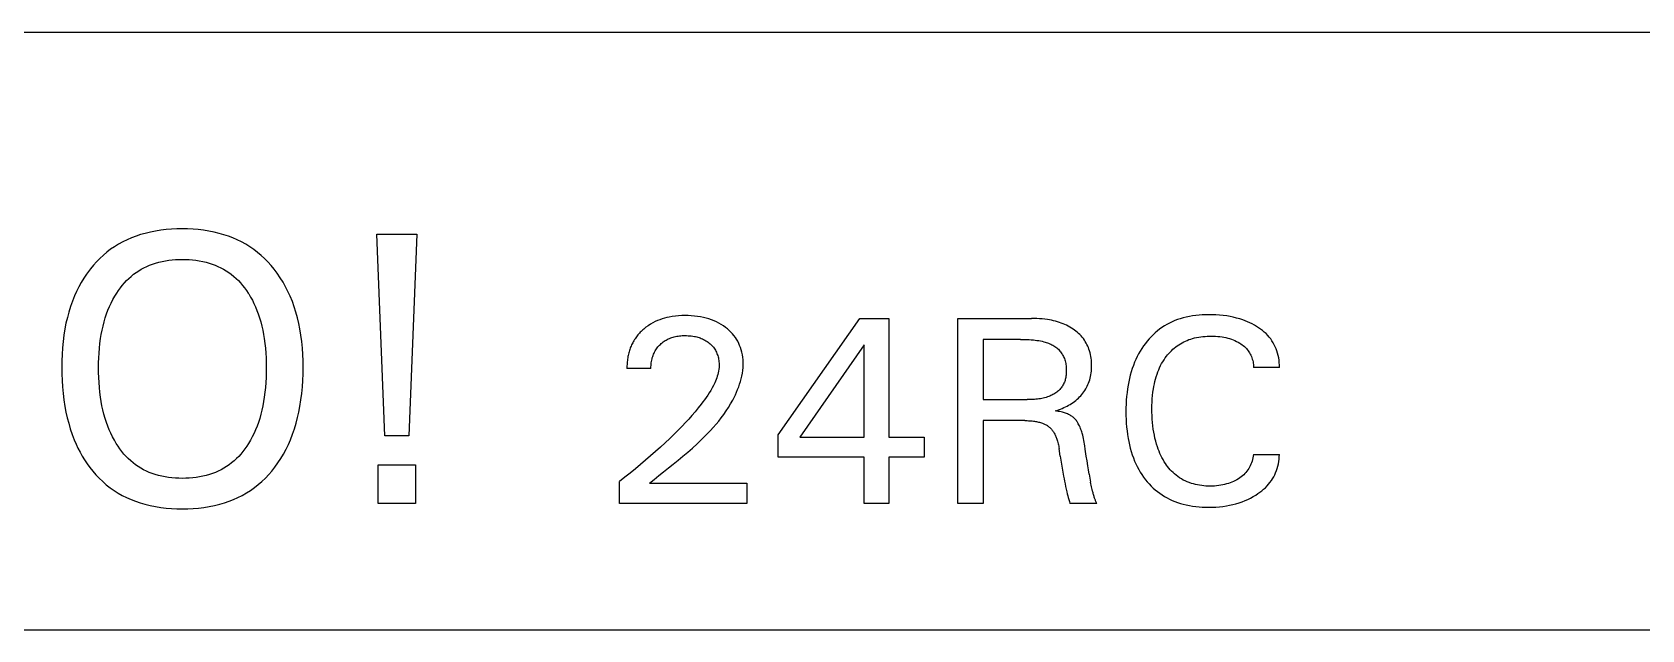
# Model space of a CAD drawing. Extents: x 0 to 420, y 0 to 297.
# Drawn here: x 152.82 to 171.95, y 186.17 to 193.27 of the extents above; entities that cross this region are included whole.
import ezdxf

# ---------------------------------------------------------------- set-up
doc = ezdxf.new("R2010")
doc.units = 0
doc.header["$LTSCALE"] = 23.1
doc.layers.add('10000_FRONT', color=7, linetype='CONTINUOUS')

msp = doc.modelspace()

# ---------------------------------------------------------------- linework, layer by layer
at = {"layer": '10000_FRONT', "color": 7, "linetype": 'CONTINUOUS'}
for p, q in [((143.848, 193.273), (176.848, 193.273)), ((153.946, 190.807), (153.895, 190.782)), ((153.999, 190.829), (153.946, 190.807)), ((154.052, 190.85), (153.999, 190.829)), ((154.106, 190.868), (154.052, 190.85)), ((154.161, 190.883), (154.106, 190.868)), ((154.223, 190.898), (154.161, 190.883)), ((154.285, 190.91), (154.223, 190.898)), ((154.348, 190.92), (154.285, 190.91)), ((154.411, 190.927), (154.348, 190.92)), ((154.475, 190.932), (154.411, 190.927)), ((154.538, 190.935), (154.475, 190.932)), ((154.602, 190.936), (154.538, 190.935)), ((154.665, 190.935), (154.602, 190.936)), ((154.729, 190.932), (154.665, 190.935)), ((154.792, 190.927), (154.729, 190.932)), ((154.855, 190.92), (154.792, 190.927)), ((154.917, 190.91), (154.855, 190.92)), ((154.979, 190.898), (154.917, 190.91)), ((155.041, 190.883), (154.979, 190.898)), ((155.095, 190.867), (155.041, 190.883)), ((155.149, 190.849), (155.095, 190.867)), ((155.203, 190.829), (155.149, 190.849)), ((155.255, 190.806), (155.203, 190.829)), ((155.306, 190.781), (155.255, 190.806)), ((157.01, 188.476), (156.915, 190.873)), ((156.915, 190.873), (157.391, 190.873)), ((157.391, 190.873), (157.296, 188.476)), ((153.663, 190.623), (153.622, 190.585)), ((153.706, 190.659), (153.663, 190.623)), ((153.75, 190.693), (153.706, 190.659)), ((153.797, 190.724), (153.75, 190.693)), ((153.845, 190.754), (153.797, 190.724)), ((153.895, 190.782), (153.845, 190.754)), ((155.356, 190.753), (155.306, 190.781)), ((155.404, 190.723), (155.356, 190.753)), ((155.451, 190.692), (155.404, 190.723)), ((155.495, 190.657), (155.451, 190.692)), ((155.538, 190.621), (155.495, 190.657)), ((155.58, 190.583), (155.538, 190.621)), ((153.498, 190.446), (153.463, 190.398)), ((153.509, 190.46), (153.498, 190.446)), ((153.545, 190.503), (153.509, 190.46)), ((153.582, 190.545), (153.545, 190.503)), ((153.622, 190.585), (153.582, 190.545)), ((154.022, 190.396), (154.052, 190.418)), ((154.052, 190.418), (154.083, 190.438)), ((154.083, 190.438), (154.114, 190.457)), ((154.114, 190.457), (154.146, 190.474)), ((154.146, 190.474), (154.18, 190.49)), ((154.18, 190.49), (154.213, 190.504)), ((154.213, 190.504), (154.248, 190.517)), ((154.248, 190.517), (154.282, 190.529)), ((154.282, 190.529), (154.321, 190.54)), ((154.321, 190.54), (154.361, 190.549)), ((154.361, 190.549), (154.4, 190.557)), ((154.4, 190.557), (154.44, 190.563)), ((154.44, 190.563), (154.481, 190.568)), ((154.481, 190.568), (154.521, 190.571)), ((154.521, 190.571), (154.561, 190.573)), ((154.561, 190.573), (154.602, 190.573)), ((154.602, 190.573), (154.643, 190.573)), ((154.643, 190.573), (154.683, 190.571)), ((154.683, 190.571), (154.724, 190.568)), ((154.724, 190.568), (154.764, 190.563)), ((154.764, 190.563), (154.804, 190.557)), ((154.804, 190.557), (154.844, 190.549)), ((154.844, 190.549), (154.884, 190.54)), ((154.884, 190.54), (154.923, 190.529)), ((154.923, 190.529), (154.958, 190.517)), ((154.958, 190.517), (154.992, 190.504)), ((154.992, 190.504), (155.026, 190.49)), ((155.026, 190.49), (155.059, 190.474)), ((155.059, 190.474), (155.092, 190.457)), ((155.092, 190.457), (155.123, 190.438)), ((155.123, 190.438), (155.154, 190.418)), ((155.154, 190.418), (155.184, 190.396)), ((155.619, 190.543), (155.58, 190.583)), ((155.657, 190.501), (155.619, 190.543)), ((155.693, 190.458), (155.657, 190.501)), ((155.731, 190.408), (155.693, 190.458)), ((155.766, 190.356), (155.731, 190.408)), ((153.371, 190.246), (153.344, 190.193)), ((153.399, 190.298), (153.371, 190.246)), ((153.43, 190.349), (153.399, 190.298)), ((153.463, 190.398), (153.43, 190.349)), ((153.843, 190.205), (153.865, 190.236)), ((153.865, 190.236), (153.888, 190.265)), ((153.888, 190.265), (153.913, 190.294)), ((153.913, 190.294), (153.938, 190.321)), ((153.938, 190.321), (153.965, 190.347)), ((153.965, 190.347), (153.993, 190.372)), ((153.993, 190.372), (154.022, 190.396)), ((155.184, 190.396), (155.213, 190.372)), ((155.213, 190.372), (155.241, 190.347)), ((155.241, 190.347), (155.268, 190.321)), ((155.268, 190.321), (155.293, 190.294)), ((155.293, 190.294), (155.318, 190.265)), ((155.318, 190.265), (155.341, 190.236)), ((155.341, 190.236), (155.363, 190.205)), ((155.799, 190.303), (155.766, 190.356)), ((155.83, 190.248), (155.799, 190.303)), ((155.858, 190.193), (155.83, 190.248)), ((153.295, 190.076), (153.272, 190.012)), ((153.32, 190.139), (153.295, 190.076)), ((153.344, 190.193), (153.32, 190.139)), ((153.736, 190.013), (153.755, 190.054)), ((153.755, 190.054), (153.775, 190.095)), ((153.775, 190.095), (153.798, 190.135)), ((153.798, 190.135), (153.822, 190.174)), ((153.822, 190.174), (153.843, 190.205)), ((155.363, 190.205), (155.384, 190.174)), ((155.384, 190.174), (155.391, 190.164)), ((155.391, 190.164), (155.414, 190.126)), ((155.414, 190.126), (155.435, 190.088)), ((155.435, 190.088), (155.454, 190.049)), ((155.454, 190.049), (155.472, 190.009)), ((155.884, 190.136), (155.858, 190.193)), ((155.91, 190.073), (155.884, 190.136)), ((155.933, 190.009), (155.91, 190.073)), ((153.235, 189.882), (153.219, 189.816)), ((153.252, 189.947), (153.235, 189.882)), ((153.272, 190.012), (153.252, 189.947)), ((153.672, 189.831), (153.686, 189.879)), ((153.686, 189.879), (153.702, 189.927)), ((153.702, 189.927), (153.718, 189.97)), ((153.718, 189.97), (153.736, 190.013)), ((155.472, 190.009), (155.489, 189.968)), ((155.489, 189.968), (155.504, 189.927)), ((155.504, 189.927), (155.52, 189.879)), ((155.52, 189.879), (155.534, 189.831)), ((155.953, 189.945), (155.933, 190.009)), ((155.971, 189.879), (155.953, 189.945)), ((155.986, 189.813), (155.971, 189.879)), ((160.225, 189.835), (160.196, 189.82)), ((160.252, 189.846), (160.225, 189.835)), ((160.278, 189.857), (160.252, 189.846)), ((160.306, 189.866), (160.278, 189.857)), ((160.333, 189.874), (160.306, 189.866)), ((160.361, 189.882), (160.333, 189.874)), ((160.389, 189.888), (160.361, 189.882)), ((160.427, 189.894), (160.389, 189.888)), ((160.464, 189.899), (160.427, 189.894)), ((160.502, 189.903), (160.464, 189.899)), ((160.541, 189.905), (160.502, 189.903)), ((160.579, 189.905), (160.541, 189.905)), ((160.616, 189.905), (160.579, 189.905)), ((160.653, 189.903), (160.616, 189.905)), ((160.69, 189.9), (160.653, 189.903)), ((160.727, 189.896), (160.69, 189.9)), ((160.764, 189.89), (160.727, 189.896)), ((160.797, 189.883), (160.764, 189.89)), ((160.829, 189.875), (160.797, 189.883)), ((160.862, 189.866), (160.829, 189.875)), ((160.893, 189.855), (160.862, 189.866)), ((160.925, 189.843), (160.893, 189.855)), ((160.953, 189.83), (160.925, 189.843)), ((161.686, 188.488), (162.656, 189.873)), ((162.656, 189.873), (163.003, 189.873)), ((163.003, 189.873), (163.003, 188.463)), ((163.822, 187.673), (163.822, 189.873)), ((163.822, 189.873), (164.698, 189.873)), ((164.73, 189.872), (164.698, 189.873)), ((164.762, 189.871), (164.73, 189.872)), ((164.793, 189.869), (164.762, 189.871)), ((164.825, 189.867), (164.793, 189.869)), ((164.857, 189.863), (164.825, 189.867)), ((164.888, 189.859), (164.857, 189.863)), ((164.912, 189.855), (164.888, 189.859)), ((164.936, 189.85), (164.912, 189.855)), ((164.959, 189.845), (164.936, 189.85)), ((164.983, 189.839), (164.959, 189.845)), ((165.006, 189.832), (164.983, 189.839)), ((166.37, 189.832), (166.339, 189.817)), ((166.402, 189.846), (166.37, 189.832)), ((166.435, 189.858), (166.402, 189.846)), ((166.467, 189.869), (166.435, 189.858)), ((166.501, 189.879), (166.467, 189.869)), ((166.538, 189.888), (166.501, 189.879)), ((166.575, 189.896), (166.538, 189.888)), ((166.613, 189.902), (166.575, 189.896)), ((166.651, 189.907), (166.613, 189.902)), ((166.689, 189.911), (166.651, 189.907)), ((166.728, 189.914), (166.689, 189.911)), ((166.766, 189.916), (166.728, 189.914)), ((166.805, 189.916), (166.766, 189.916)), ((166.848, 189.916), (166.805, 189.916)), ((166.891, 189.914), (166.848, 189.916)), ((166.934, 189.911), (166.891, 189.914)), ((166.977, 189.907), (166.934, 189.911)), ((167.02, 189.901), (166.977, 189.907)), ((167.059, 189.894), (167.02, 189.901)), ((167.097, 189.887), (167.059, 189.894)), ((167.135, 189.877), (167.097, 189.887)), ((167.173, 189.867), (167.135, 189.877)), ((167.21, 189.855), (167.173, 189.867)), ((167.238, 189.844), (167.21, 189.855)), ((167.266, 189.833), (167.238, 189.844)), ((167.294, 189.821), (167.266, 189.833)), ((153.194, 189.674), (153.185, 189.598)), ((153.206, 189.749), (153.194, 189.674)), ((153.219, 189.816), (153.206, 189.749)), ((153.63, 189.632), (153.638, 189.682)), ((153.638, 189.682), (153.648, 189.732)), ((153.648, 189.732), (153.659, 189.781)), ((153.659, 189.781), (153.672, 189.831)), ((155.534, 189.831), (155.547, 189.781)), ((155.547, 189.781), (155.558, 189.732)), ((155.558, 189.732), (155.568, 189.682)), ((155.568, 189.682), (155.576, 189.632)), ((155.999, 189.747), (155.986, 189.813)), ((156.012, 189.672), (155.999, 189.747)), ((156.021, 189.596), (156.012, 189.672)), ((159.992, 189.643), (159.984, 189.631)), ((160.001, 189.654), (159.992, 189.643)), ((160.009, 189.665), (160.001, 189.654)), ((160.018, 189.676), (160.009, 189.665)), ((160.027, 189.687), (160.018, 189.676)), ((160.037, 189.698), (160.027, 189.687)), ((160.046, 189.708), (160.037, 189.698)), ((160.056, 189.718), (160.046, 189.708)), ((160.067, 189.728), (160.056, 189.718)), ((160.077, 189.737), (160.067, 189.728)), ((160.088, 189.746), (160.077, 189.737)), ((160.096, 189.753), (160.088, 189.746)), ((160.105, 189.76), (160.096, 189.753)), ((160.113, 189.767), (160.105, 189.76)), ((160.14, 189.786), (160.113, 189.767)), ((160.168, 189.804), (160.14, 189.786)), ((160.196, 189.82), (160.168, 189.804)), ((160.408, 189.64), (160.422, 189.645)), ((160.422, 189.645), (160.436, 189.649)), ((160.436, 189.649), (160.451, 189.653)), ((160.451, 189.653), (160.465, 189.657)), ((160.465, 189.657), (160.481, 189.66)), ((160.481, 189.66), (160.497, 189.663)), ((160.497, 189.663), (160.513, 189.665)), ((160.513, 189.665), (160.53, 189.666)), ((160.53, 189.666), (160.546, 189.668)), ((160.546, 189.668), (160.562, 189.668)), ((160.562, 189.668), (160.579, 189.668)), ((160.579, 189.668), (160.597, 189.668)), ((160.597, 189.668), (160.616, 189.667)), ((160.616, 189.667), (160.634, 189.666)), ((160.634, 189.666), (160.653, 189.664)), ((160.653, 189.664), (160.671, 189.662)), ((160.671, 189.662), (160.69, 189.659)), ((160.69, 189.659), (160.704, 189.656)), ((160.704, 189.656), (160.718, 189.652)), ((160.718, 189.652), (160.731, 189.649)), ((160.731, 189.649), (160.745, 189.644)), ((160.745, 189.644), (160.759, 189.64)), ((160.981, 189.816), (160.953, 189.83)), ((161.008, 189.8), (160.981, 189.816)), ((161.035, 189.783), (161.008, 189.8)), ((161.061, 189.765), (161.035, 189.783)), ((161.082, 189.748), (161.061, 189.765)), ((161.103, 189.73), (161.082, 189.748)), ((161.123, 189.71), (161.103, 189.73)), ((161.142, 189.69), (161.123, 189.71)), ((161.16, 189.669), (161.142, 189.69)), ((161.177, 189.647), (161.16, 189.669)), ((161.192, 189.624), (161.177, 189.647)), ((165.029, 189.825), (165.006, 189.832)), ((165.052, 189.817), (165.029, 189.825)), ((165.073, 189.809), (165.052, 189.817)), ((165.093, 189.8), (165.073, 189.809)), ((165.114, 189.79), (165.093, 189.8)), ((165.133, 189.78), (165.114, 189.79)), ((165.153, 189.77), (165.133, 189.78)), ((165.172, 189.758), (165.153, 189.77)), ((165.191, 189.746), (165.172, 189.758)), ((165.208, 189.734), (165.191, 189.746)), ((165.225, 189.722), (165.208, 189.734)), ((165.241, 189.708), (165.225, 189.722)), ((165.257, 189.694), (165.241, 189.708)), ((165.272, 189.68), (165.257, 189.694)), ((165.287, 189.664), (165.272, 189.68)), ((165.301, 189.648), (165.287, 189.664)), ((165.314, 189.632), (165.301, 189.648)), ((166.119, 189.655), (166.095, 189.629)), ((166.143, 189.679), (166.119, 189.655)), ((166.168, 189.702), (166.143, 189.679)), ((166.194, 189.724), (166.168, 189.702)), ((166.221, 189.745), (166.194, 189.724)), ((166.249, 189.765), (166.221, 189.745)), ((166.279, 189.784), (166.249, 189.765)), ((166.308, 189.801), (166.279, 189.784)), ((166.339, 189.817), (166.308, 189.801)), ((166.637, 189.64), (166.661, 189.645)), ((166.661, 189.645), (166.686, 189.65)), ((166.686, 189.65), (166.711, 189.654)), ((166.711, 189.654), (166.736, 189.657)), ((166.736, 189.657), (166.761, 189.659)), ((166.761, 189.659), (166.786, 189.661)), ((166.786, 189.661), (166.811, 189.662)), ((166.811, 189.662), (166.836, 189.662)), ((166.836, 189.662), (166.861, 189.662)), ((166.861, 189.662), (166.887, 189.661)), ((166.887, 189.661), (166.912, 189.659)), ((166.912, 189.659), (166.937, 189.656)), ((166.937, 189.656), (166.963, 189.653)), ((166.963, 189.653), (166.985, 189.649)), ((166.985, 189.649), (167.008, 189.644)), ((167.008, 189.644), (167.031, 189.639)), ((167.321, 189.807), (167.294, 189.821)), ((167.348, 189.793), (167.321, 189.807)), ((167.374, 189.778), (167.348, 189.793)), ((167.398, 189.762), (167.374, 189.778)), ((167.421, 189.746), (167.398, 189.762)), ((167.443, 189.728), (167.421, 189.746)), ((167.465, 189.71), (167.443, 189.728)), ((167.486, 189.691), (167.465, 189.71)), ((167.506, 189.671), (167.486, 189.691)), ((167.524, 189.649), (167.506, 189.671)), ((167.541, 189.628), (167.524, 189.649)), ((153.178, 189.522), (153.173, 189.445)), ((153.185, 189.598), (153.178, 189.522)), ((153.609, 189.403), (153.612, 189.46)), ((153.612, 189.46), (153.617, 189.518)), ((153.617, 189.518), (153.623, 189.575)), ((153.623, 189.575), (153.63, 189.632)), ((155.576, 189.632), (155.584, 189.575)), ((155.584, 189.575), (155.59, 189.518)), ((155.59, 189.518), (155.594, 189.46)), ((155.594, 189.46), (155.597, 189.403)), ((156.029, 189.52), (156.021, 189.596)), ((156.034, 189.444), (156.029, 189.52)), ((159.91, 189.464), (159.906, 189.448)), ((159.914, 189.477), (159.91, 189.464)), ((159.918, 189.491), (159.914, 189.477)), ((159.922, 189.504), (159.918, 189.491)), ((159.927, 189.518), (159.922, 189.504)), ((159.932, 189.531), (159.927, 189.518)), ((159.938, 189.544), (159.932, 189.531)), ((159.943, 189.557), (159.938, 189.544)), ((159.949, 189.57), (159.943, 189.557)), ((159.956, 189.583), (159.949, 189.57)), ((159.962, 189.595), (159.956, 189.583)), ((159.969, 189.607), (159.962, 189.595)), ((159.977, 189.62), (159.969, 189.607)), ((159.984, 189.631), (159.977, 189.62)), ((160.204, 189.446), (160.21, 189.46)), ((160.21, 189.46), (160.216, 189.473)), ((160.216, 189.473), (160.223, 189.486)), ((160.223, 189.486), (160.23, 189.498)), ((160.23, 189.498), (160.238, 189.51)), ((160.238, 189.51), (160.247, 189.521)), ((160.247, 189.521), (160.255, 189.533)), ((160.255, 189.533), (160.265, 189.544)), ((160.265, 189.544), (160.275, 189.554)), ((160.275, 189.554), (160.285, 189.564)), ((160.285, 189.564), (160.296, 189.574)), ((160.296, 189.574), (160.307, 189.583)), ((160.307, 189.583), (160.318, 189.592)), ((160.318, 189.592), (160.33, 189.6)), ((160.33, 189.6), (160.342, 189.608)), ((160.342, 189.608), (160.354, 189.615)), ((160.354, 189.615), (160.367, 189.622)), ((160.367, 189.622), (160.38, 189.629)), ((160.38, 189.629), (160.394, 189.635)), ((160.394, 189.635), (160.408, 189.64)), ((160.759, 189.64), (160.772, 189.635)), ((160.772, 189.635), (160.785, 189.629)), ((160.785, 189.629), (160.799, 189.622)), ((160.799, 189.622), (160.813, 189.615)), ((160.813, 189.615), (160.827, 189.607)), ((160.827, 189.607), (160.84, 189.598)), ((160.84, 189.598), (160.853, 189.589)), ((160.853, 189.589), (160.866, 189.58)), ((160.866, 189.58), (160.876, 189.57)), ((160.876, 189.57), (160.887, 189.561)), ((160.887, 189.561), (160.897, 189.551)), ((160.897, 189.551), (160.906, 189.541)), ((160.906, 189.541), (160.915, 189.53)), ((160.915, 189.53), (160.924, 189.519)), ((160.924, 189.519), (160.931, 189.507)), ((160.931, 189.507), (160.939, 189.495)), ((160.939, 189.495), (160.946, 189.483)), ((160.946, 189.483), (160.952, 189.47)), ((160.952, 189.47), (160.957, 189.457)), ((160.957, 189.457), (160.962, 189.444)), ((161.205, 189.6), (161.192, 189.624)), ((161.217, 189.576), (161.205, 189.6)), ((161.228, 189.551), (161.217, 189.576)), ((161.238, 189.525), (161.228, 189.551)), ((161.246, 189.499), (161.238, 189.525)), ((161.254, 189.47), (161.246, 189.499)), ((161.26, 189.441), (161.254, 189.47)), ((162.709, 189.559), (161.943, 188.463)), ((162.709, 188.463), (162.709, 189.559)), ((164.123, 189.623), (164.123, 188.908)), ((164.567, 189.623), (164.123, 189.623)), ((164.567, 189.623), (164.593, 189.623)), ((164.593, 189.623), (164.618, 189.623)), ((164.618, 189.623), (164.644, 189.622)), ((164.644, 189.622), (164.669, 189.62)), ((164.669, 189.62), (164.695, 189.618)), ((164.695, 189.618), (164.72, 189.616)), ((164.72, 189.616), (164.741, 189.614)), ((164.741, 189.614), (164.762, 189.611)), ((164.762, 189.611), (164.783, 189.608)), ((164.783, 189.608), (164.804, 189.604)), ((164.804, 189.604), (164.824, 189.6)), ((164.824, 189.6), (164.845, 189.595)), ((164.845, 189.595), (164.859, 189.591)), ((164.859, 189.591), (164.873, 189.587)), ((164.873, 189.587), (164.887, 189.582)), ((164.887, 189.582), (164.901, 189.577)), ((164.901, 189.577), (164.915, 189.572)), ((164.915, 189.572), (164.928, 189.566)), ((164.928, 189.566), (164.941, 189.559)), ((164.941, 189.559), (164.953, 189.553)), ((164.953, 189.553), (164.965, 189.546)), ((164.965, 189.546), (164.976, 189.539)), ((164.976, 189.539), (164.987, 189.531)), ((164.987, 189.531), (164.997, 189.523)), ((164.997, 189.523), (165.008, 189.514)), ((165.008, 189.514), (165.017, 189.505)), ((165.017, 189.505), (165.027, 189.495)), ((165.027, 189.495), (165.036, 189.485)), ((165.036, 189.485), (165.044, 189.475)), ((165.044, 189.475), (165.052, 189.464)), ((165.052, 189.464), (165.059, 189.453)), ((165.059, 189.453), (165.066, 189.442)), ((165.326, 189.615), (165.314, 189.632)), ((165.337, 189.598), (165.326, 189.615)), ((165.347, 189.58), (165.337, 189.598)), ((165.357, 189.562), (165.347, 189.58)), ((165.366, 189.544), (165.357, 189.562)), ((165.374, 189.525), (165.366, 189.544)), ((165.381, 189.505), (165.374, 189.525)), ((165.388, 189.486), (165.381, 189.505)), ((165.394, 189.464), (165.388, 189.486)), ((165.399, 189.442), (165.394, 189.464)), ((165.971, 189.452), (165.954, 189.419)), ((165.989, 189.484), (165.971, 189.452)), ((166.009, 189.516), (165.989, 189.484)), ((166.03, 189.546), (166.009, 189.516)), ((166.051, 189.576), (166.03, 189.546)), ((166.073, 189.603), (166.051, 189.576)), ((166.095, 189.629), (166.073, 189.603)), ((166.316, 189.439), (166.33, 189.456)), ((166.33, 189.456), (166.346, 189.473)), ((166.346, 189.473), (166.361, 189.489)), ((166.361, 189.489), (166.378, 189.505)), ((166.378, 189.505), (166.395, 189.52)), ((166.395, 189.52), (166.412, 189.534)), ((166.412, 189.534), (166.43, 189.547)), ((166.43, 189.547), (166.449, 189.56)), ((166.449, 189.56), (166.468, 189.572)), ((166.468, 189.572), (166.488, 189.583)), ((166.488, 189.583), (166.508, 189.593)), ((166.508, 189.593), (166.528, 189.603)), ((166.528, 189.603), (166.549, 189.611)), ((166.549, 189.611), (166.57, 189.62)), ((166.57, 189.62), (166.591, 189.627)), ((166.591, 189.627), (166.613, 189.633)), ((166.613, 189.633), (166.637, 189.64)), ((167.031, 189.639), (167.053, 189.632)), ((167.053, 189.632), (167.075, 189.625)), ((167.075, 189.625), (167.095, 189.617)), ((167.095, 189.617), (167.115, 189.609)), ((167.115, 189.609), (167.135, 189.599)), ((167.135, 189.599), (167.154, 189.589)), ((167.154, 189.589), (167.173, 189.578)), ((167.173, 189.578), (167.187, 189.569)), ((167.187, 189.569), (167.201, 189.559)), ((167.201, 189.559), (167.215, 189.549)), ((167.215, 189.549), (167.228, 189.538)), ((167.228, 189.538), (167.24, 189.526)), ((167.24, 189.526), (167.252, 189.514)), ((167.252, 189.514), (167.263, 189.502)), ((167.263, 189.502), (167.273, 189.489)), ((167.273, 189.489), (167.282, 189.476)), ((167.282, 189.476), (167.291, 189.463)), ((167.291, 189.463), (167.299, 189.449)), ((167.556, 189.606), (167.541, 189.628)), ((167.57, 189.584), (167.556, 189.606)), ((167.583, 189.56), (167.57, 189.584)), ((167.595, 189.536), (167.583, 189.56)), ((167.605, 189.512), (167.595, 189.536)), ((167.615, 189.487), (167.605, 189.512)), ((167.623, 189.459), (167.615, 189.487)), ((167.631, 189.431), (167.623, 189.459)), ((153.17, 189.369), (153.169, 189.292)), ((153.169, 189.292), (153.169, 189.214)), ((153.173, 189.445), (153.17, 189.369)), ((153.606, 189.287), (153.607, 189.345)), ((153.607, 189.229), (153.606, 189.287)), ((153.607, 189.345), (153.609, 189.403)), ((155.597, 189.403), (155.599, 189.345)), ((155.599, 189.345), (155.6, 189.287)), ((155.6, 189.287), (155.599, 189.229)), ((156.037, 189.368), (156.034, 189.444)), ((156.038, 189.292), (156.037, 189.368)), ((156.037, 189.214), (156.038, 189.292)), ((159.889, 189.325), (159.888, 189.309)), ((159.888, 189.309), (159.888, 189.294)), ((159.888, 189.294), (159.888, 189.279)), ((160.173, 189.279), (159.888, 189.279)), ((159.89, 189.341), (159.889, 189.325)), ((159.891, 189.356), (159.89, 189.341)), ((159.893, 189.372), (159.891, 189.356)), ((159.895, 189.387), (159.893, 189.372)), ((159.897, 189.402), (159.895, 189.387)), ((159.9, 189.418), (159.897, 189.402)), ((159.903, 189.433), (159.9, 189.418)), ((159.906, 189.448), (159.903, 189.433)), ((160.173, 189.295), (160.174, 189.311)), ((160.173, 189.279), (160.173, 189.295)), ((160.174, 189.311), (160.175, 189.327)), ((160.175, 189.327), (160.177, 189.343)), ((160.177, 189.343), (160.179, 189.359)), ((160.179, 189.359), (160.182, 189.375)), ((160.182, 189.375), (160.186, 189.391)), ((160.186, 189.391), (160.189, 189.405)), ((160.189, 189.405), (160.194, 189.419)), ((160.194, 189.419), (160.198, 189.433)), ((160.198, 189.433), (160.204, 189.446)), ((160.962, 189.444), (160.967, 189.431)), ((160.967, 189.431), (160.971, 189.417)), ((160.971, 189.417), (160.975, 189.402)), ((160.975, 189.402), (160.978, 189.387)), ((160.981, 189.268), (160.977, 189.247)), ((160.978, 189.387), (160.98, 189.372)), ((160.98, 189.372), (160.982, 189.356)), ((160.983, 189.289), (160.981, 189.268)), ((160.982, 189.356), (160.984, 189.341)), ((160.984, 189.31), (160.983, 189.289)), ((160.984, 189.341), (160.984, 189.325)), ((160.984, 189.325), (160.984, 189.31)), ((161.264, 189.411), (161.26, 189.441)), ((161.268, 189.382), (161.264, 189.411)), ((161.265, 189.255), (161.268, 189.289)), ((161.269, 189.352), (161.268, 189.382)), ((161.268, 189.289), (161.269, 189.322)), ((161.269, 189.322), (161.269, 189.352)), ((165.066, 189.442), (165.072, 189.43)), ((165.072, 189.43), (165.078, 189.418)), ((165.078, 189.418), (165.083, 189.406)), ((165.083, 189.406), (165.088, 189.394)), ((165.088, 189.394), (165.092, 189.381)), ((165.092, 189.381), (165.097, 189.367)), ((165.097, 189.367), (165.101, 189.352)), ((165.101, 189.352), (165.104, 189.338)), ((165.104, 189.338), (165.106, 189.323)), ((165.106, 189.323), (165.108, 189.308)), ((165.108, 189.308), (165.11, 189.293)), ((165.11, 189.293), (165.111, 189.278)), ((165.111, 189.278), (165.111, 189.263)), ((165.111, 189.263), (165.111, 189.247)), ((165.403, 189.42), (165.399, 189.442)), ((165.407, 189.398), (165.403, 189.42)), ((165.409, 189.376), (165.407, 189.398)), ((165.411, 189.353), (165.409, 189.376)), ((165.409, 189.245), (165.411, 189.266)), ((165.412, 189.331), (165.411, 189.353)), ((165.411, 189.266), (165.412, 189.287)), ((165.412, 189.308), (165.412, 189.331)), ((165.412, 189.287), (165.412, 189.308)), ((165.895, 189.276), (165.883, 189.237)), ((165.909, 189.314), (165.895, 189.276)), ((165.923, 189.352), (165.909, 189.314)), ((165.938, 189.386), (165.923, 189.352)), ((165.954, 189.419), (165.938, 189.386)), ((166.2, 189.236), (166.21, 189.261)), ((166.21, 189.261), (166.221, 189.286)), ((166.221, 189.286), (166.233, 189.311)), ((166.233, 189.311), (166.245, 189.335)), ((166.245, 189.335), (166.259, 189.358)), ((166.259, 189.358), (166.273, 189.381)), ((166.273, 189.381), (166.288, 189.403)), ((166.288, 189.403), (166.302, 189.422)), ((166.302, 189.422), (166.316, 189.439)), ((167.299, 189.449), (167.306, 189.435)), ((167.306, 189.435), (167.312, 189.42)), ((167.312, 189.42), (167.318, 189.405)), ((167.318, 189.405), (167.323, 189.389)), ((167.323, 189.389), (167.328, 189.373)), ((167.328, 189.373), (167.331, 189.357)), ((167.331, 189.357), (167.334, 189.34)), ((167.334, 189.34), (167.336, 189.323)), ((167.336, 189.323), (167.336, 189.306)), ((167.336, 189.306), (167.336, 189.29)), ((167.645, 189.29), (167.336, 189.29)), ((167.637, 189.403), (167.631, 189.431)), ((167.641, 189.375), (167.637, 189.403)), ((167.644, 189.347), (167.641, 189.375)), ((167.645, 189.318), (167.644, 189.347)), ((167.645, 189.29), (167.645, 189.318)), ((153.169, 189.214), (153.172, 189.136)), ((153.172, 189.136), (153.177, 189.059)), ((153.609, 189.17), (153.607, 189.229)), ((153.612, 189.112), (153.609, 189.17)), ((153.616, 189.053), (153.612, 189.112)), ((155.594, 189.111), (155.59, 189.053)), ((155.598, 189.17), (155.594, 189.111)), ((155.599, 189.229), (155.598, 189.17)), ((156.029, 189.059), (156.034, 189.136)), ((156.034, 189.136), (156.037, 189.214)), ((160.916, 189.076), (160.901, 189.046)), ((160.931, 189.106), (160.916, 189.076)), ((160.939, 189.125), (160.931, 189.106)), ((160.947, 189.145), (160.939, 189.125)), ((160.955, 189.165), (160.947, 189.145)), ((160.962, 189.185), (160.955, 189.165)), ((160.968, 189.206), (160.962, 189.185)), ((160.973, 189.226), (160.968, 189.206)), ((160.977, 189.247), (160.973, 189.226)), ((161.217, 189.058), (161.228, 189.09)), ((161.228, 189.09), (161.238, 189.123)), ((161.238, 189.123), (161.247, 189.155)), ((161.247, 189.155), (161.254, 189.188)), ((161.254, 189.188), (161.26, 189.222)), ((161.26, 189.222), (161.265, 189.255)), ((165.066, 189.069), (165.06, 189.059)), ((165.072, 189.079), (165.066, 189.069)), ((165.078, 189.09), (165.072, 189.079)), ((165.083, 189.101), (165.078, 189.09)), ((165.088, 189.113), (165.083, 189.101)), ((165.092, 189.124), (165.088, 189.113)), ((165.096, 189.136), (165.092, 189.124)), ((165.099, 189.148), (165.096, 189.136)), ((165.102, 189.16), (165.099, 189.148)), ((165.104, 189.172), (165.102, 189.16)), ((165.106, 189.185), (165.104, 189.172)), ((165.108, 189.197), (165.106, 189.185)), ((165.109, 189.21), (165.108, 189.197)), ((165.11, 189.222), (165.109, 189.21)), ((165.111, 189.235), (165.11, 189.222)), ((165.111, 189.247), (165.111, 189.235)), ((165.352, 189.051), (165.361, 189.068)), ((165.361, 189.068), (165.369, 189.086)), ((165.369, 189.086), (165.377, 189.104)), ((165.377, 189.104), (165.384, 189.123)), ((165.384, 189.123), (165.39, 189.141)), ((165.39, 189.141), (165.395, 189.162)), ((165.395, 189.162), (165.4, 189.182)), ((165.4, 189.182), (165.404, 189.203)), ((165.404, 189.203), (165.407, 189.224)), ((165.407, 189.224), (165.409, 189.245)), ((165.846, 189.08), (165.839, 189.035)), ((165.854, 189.12), (165.846, 189.08)), ((165.862, 189.159), (165.854, 189.12)), ((165.872, 189.199), (165.862, 189.159)), ((165.883, 189.237), (165.872, 189.199)), ((166.152, 189.064), (166.158, 189.093)), ((166.158, 189.093), (166.165, 189.122)), ((166.165, 189.122), (166.172, 189.151)), ((166.172, 189.151), (166.181, 189.18)), ((166.181, 189.18), (166.19, 189.208)), ((166.19, 189.208), (166.2, 189.236)), ((153.177, 189.059), (153.184, 188.981)), ((153.184, 188.981), (153.194, 188.904)), ((153.194, 188.904), (153.206, 188.827)), ((153.622, 188.995), (153.616, 189.053)), ((153.63, 188.937), (153.622, 188.995)), ((153.638, 188.886), (153.63, 188.937)), ((153.647, 188.835), (153.638, 188.886)), ((155.568, 188.885), (155.559, 188.834)), ((155.576, 188.936), (155.568, 188.885)), ((155.584, 188.994), (155.576, 188.936)), ((155.59, 189.053), (155.584, 188.994)), ((156, 188.827), (156.012, 188.904)), ((156.012, 188.904), (156.022, 188.981)), ((156.022, 188.981), (156.029, 189.059)), ((160.791, 188.88), (160.771, 188.853)), ((160.811, 188.906), (160.791, 188.88)), ((160.83, 188.933), (160.811, 188.906)), ((160.849, 188.961), (160.83, 188.933)), ((160.867, 188.989), (160.849, 188.961)), ((160.884, 189.017), (160.867, 188.989)), ((160.901, 189.046), (160.884, 189.017)), ((161.121, 188.858), (161.146, 188.902)), ((161.146, 188.902), (161.162, 188.933)), ((161.162, 188.933), (161.177, 188.963)), ((161.177, 188.963), (161.191, 188.994)), ((161.191, 188.994), (161.204, 189.026)), ((161.204, 189.026), (161.217, 189.058)), ((164.123, 188.908), (164.647, 188.908)), ((164.664, 188.908), (164.647, 188.908)), ((164.681, 188.908), (164.664, 188.908)), ((164.699, 188.908), (164.681, 188.908)), ((164.716, 188.909), (164.699, 188.908)), ((164.734, 188.91), (164.716, 188.909)), ((164.751, 188.912), (164.734, 188.91)), ((164.769, 188.913), (164.751, 188.912)), ((164.786, 188.916), (164.769, 188.913)), ((164.803, 188.918), (164.786, 188.916)), ((164.82, 188.921), (164.803, 188.918)), ((164.837, 188.925), (164.82, 188.921)), ((164.854, 188.929), (164.837, 188.925)), ((164.871, 188.934), (164.854, 188.929)), ((164.888, 188.939), (164.871, 188.934)), ((164.905, 188.945), (164.888, 188.939)), ((164.917, 188.95), (164.905, 188.945)), ((164.929, 188.955), (164.917, 188.95)), ((164.941, 188.961), (164.929, 188.955)), ((164.953, 188.967), (164.941, 188.961)), ((164.964, 188.973), (164.953, 188.967)), ((164.975, 188.98), (164.964, 188.973)), ((164.986, 188.987), (164.975, 188.98)), ((164.997, 188.995), (164.986, 188.987)), ((165.007, 189.003), (164.997, 188.995)), ((165.017, 189.011), (165.007, 189.003)), ((165.027, 189.02), (165.017, 189.011)), ((165.036, 189.029), (165.027, 189.02)), ((165.044, 189.038), (165.036, 189.029)), ((165.052, 189.048), (165.044, 189.038)), ((165.06, 189.059), (165.052, 189.048)), ((165.191, 188.874), (165.208, 188.886)), ((165.208, 188.886), (165.224, 188.898)), ((165.224, 188.898), (165.239, 188.911)), ((165.239, 188.911), (165.255, 188.925)), ((165.255, 188.925), (165.269, 188.939)), ((165.269, 188.939), (165.283, 188.953)), ((165.283, 188.953), (165.297, 188.969)), ((165.297, 188.969), (165.309, 188.984)), ((165.309, 188.984), (165.321, 189.001)), ((165.321, 189.001), (165.332, 189.017)), ((165.332, 189.017), (165.343, 189.034)), ((165.343, 189.034), (165.352, 189.051)), ((165.825, 188.899), (165.823, 188.854)), ((165.829, 188.945), (165.825, 188.899)), ((165.833, 188.99), (165.829, 188.945)), ((165.839, 189.035), (165.833, 188.99)), ((166.13, 188.838), (166.131, 188.877)), ((166.131, 188.877), (166.134, 188.917)), ((166.134, 188.917), (166.137, 188.956)), ((166.137, 188.956), (166.141, 188.996)), ((166.141, 188.996), (166.144, 189.015)), ((166.144, 189.015), (166.147, 189.035)), ((166.147, 189.035), (166.152, 189.064)), ((153.206, 188.827), (153.218, 188.759)), ((153.218, 188.759), (153.233, 188.692)), ((153.233, 188.692), (153.251, 188.626)), ((153.658, 188.785), (153.647, 188.835)), ((153.67, 188.735), (153.658, 188.785)), ((153.684, 188.685), (153.67, 188.735)), ((153.7, 188.636), (153.684, 188.685)), ((155.522, 188.684), (155.506, 188.635)), ((155.536, 188.734), (155.522, 188.684)), ((155.548, 188.784), (155.536, 188.734)), ((155.559, 188.834), (155.548, 188.784)), ((155.955, 188.626), (155.972, 188.693)), ((155.972, 188.693), (155.987, 188.76)), ((155.987, 188.76), (156, 188.827)), ((160.661, 188.72), (160.622, 188.677)), ((160.698, 188.764), (160.661, 188.72)), ((160.735, 188.808), (160.698, 188.764)), ((160.771, 188.853), (160.735, 188.808)), ((160.979, 188.653), (161.009, 188.692)), ((161.009, 188.692), (161.039, 188.732)), ((161.039, 188.732), (161.068, 188.773)), ((161.068, 188.773), (161.095, 188.815)), ((161.095, 188.815), (161.121, 188.858)), ((164.977, 188.773), (164.999, 188.78)), ((164.995, 188.771), (164.977, 188.773)), ((165.013, 188.768), (164.995, 188.771)), ((164.999, 188.78), (165.02, 188.787)), ((165.031, 188.765), (165.013, 188.768)), ((165.02, 188.787), (165.041, 188.795)), ((165.049, 188.762), (165.031, 188.765)), ((165.041, 188.795), (165.062, 188.803)), ((165.066, 188.757), (165.049, 188.762)), ((165.062, 188.803), (165.081, 188.812)), ((165.079, 188.754), (165.066, 188.757)), ((165.091, 188.75), (165.079, 188.754)), ((165.081, 188.812), (165.101, 188.821)), ((165.103, 188.746), (165.091, 188.75)), ((165.101, 188.821), (165.12, 188.83)), ((165.115, 188.742), (165.103, 188.746)), ((165.127, 188.737), (165.115, 188.742)), ((165.12, 188.83), (165.139, 188.841)), ((165.139, 188.732), (165.127, 188.737)), ((165.139, 188.841), (165.156, 188.851)), ((165.148, 188.727), (165.139, 188.732)), ((165.158, 188.722), (165.148, 188.727)), ((165.156, 188.851), (165.174, 188.862)), ((165.167, 188.716), (165.158, 188.722)), ((165.177, 188.71), (165.167, 188.716)), ((165.174, 188.862), (165.191, 188.874)), ((165.185, 188.704), (165.177, 188.71)), ((165.194, 188.697), (165.185, 188.704)), ((165.202, 188.69), (165.194, 188.697)), ((165.21, 188.682), (165.202, 188.69)), ((165.823, 188.854), (165.821, 188.808)), ((165.821, 188.808), (165.821, 188.763)), ((165.821, 188.763), (165.821, 188.717)), ((165.821, 188.717), (165.823, 188.672)), ((166.129, 188.798), (166.13, 188.838)), ((166.13, 188.758), (166.129, 188.798)), ((166.131, 188.717), (166.13, 188.758)), ((166.133, 188.676), (166.131, 188.717)), ((153.251, 188.626), (153.27, 188.56)), ((153.27, 188.56), (153.292, 188.494)), ((153.292, 188.494), (153.317, 188.43)), ((153.716, 188.593), (153.7, 188.636)), ((153.733, 188.55), (153.716, 188.593)), ((153.751, 188.507), (153.733, 188.55)), ((153.772, 188.466), (153.751, 188.507)), ((155.455, 188.507), (155.434, 188.465)), ((155.473, 188.549), (155.455, 188.507)), ((155.49, 188.592), (155.473, 188.549)), ((155.506, 188.635), (155.49, 188.592)), ((155.888, 188.431), (155.913, 188.495)), ((155.913, 188.495), (155.935, 188.56)), ((155.935, 188.56), (155.955, 188.626)), ((160.45, 188.498), (160.396, 188.445)), ((160.504, 188.552), (160.45, 188.498)), ((160.544, 188.593), (160.504, 188.552)), ((160.583, 188.635), (160.544, 188.593)), ((160.622, 188.677), (160.583, 188.635)), ((160.811, 188.468), (160.846, 188.503)), ((160.846, 188.503), (160.88, 188.54)), ((160.88, 188.54), (160.914, 188.577)), ((160.914, 188.577), (160.947, 188.614)), ((160.947, 188.614), (160.979, 188.653)), ((164.123, 188.658), (164.123, 187.673)), ((164.619, 188.658), (164.123, 188.658)), ((164.619, 188.658), (164.633, 188.658)), ((164.633, 188.658), (164.648, 188.658)), ((164.648, 188.658), (164.662, 188.657)), ((164.662, 188.657), (164.677, 188.656)), ((164.677, 188.656), (164.691, 188.655)), ((164.691, 188.655), (164.706, 188.654)), ((164.706, 188.654), (164.72, 188.652)), ((164.72, 188.652), (164.734, 188.65)), ((164.734, 188.65), (164.746, 188.648)), ((164.746, 188.648), (164.758, 188.646)), ((164.758, 188.646), (164.77, 188.644)), ((164.77, 188.644), (164.782, 188.641)), ((164.782, 188.641), (164.794, 188.638)), ((164.794, 188.638), (164.806, 188.635)), ((164.806, 188.635), (164.817, 188.631)), ((164.817, 188.631), (164.829, 188.627)), ((164.829, 188.627), (164.837, 188.624)), ((164.837, 188.624), (164.846, 188.62)), ((164.846, 188.62), (164.854, 188.616)), ((164.854, 188.616), (164.862, 188.612)), ((164.862, 188.612), (164.87, 188.608)), ((164.87, 188.608), (164.878, 188.603)), ((164.878, 188.603), (164.886, 188.598)), ((164.886, 188.598), (164.893, 188.593)), ((164.893, 188.593), (164.901, 188.588)), ((164.901, 188.588), (164.908, 188.582)), ((164.908, 188.582), (164.915, 188.576)), ((164.915, 188.576), (164.922, 188.569)), ((164.922, 188.569), (164.929, 188.563)), ((164.929, 188.563), (164.935, 188.556)), ((164.935, 188.556), (164.941, 188.548)), ((164.941, 188.548), (164.947, 188.541)), ((164.947, 188.541), (164.952, 188.533)), ((164.952, 188.533), (164.958, 188.526)), ((164.958, 188.526), (164.963, 188.517)), ((164.963, 188.517), (164.969, 188.507)), ((164.969, 188.507), (164.974, 188.498)), ((164.974, 188.498), (164.979, 188.488)), ((165.217, 188.674), (165.21, 188.682)), ((165.224, 188.666), (165.217, 188.674)), ((165.231, 188.658), (165.224, 188.666)), ((165.237, 188.649), (165.231, 188.658)), ((165.243, 188.64), (165.237, 188.649)), ((165.249, 188.631), (165.243, 188.64)), ((165.254, 188.621), (165.249, 188.631)), ((165.261, 188.608), (165.254, 188.621)), ((165.268, 188.594), (165.261, 188.608)), ((165.275, 188.58), (165.268, 188.594)), ((165.28, 188.566), (165.275, 188.58)), ((165.286, 188.552), (165.28, 188.566)), ((165.291, 188.538), (165.286, 188.552)), ((165.296, 188.523), (165.291, 188.538)), ((165.3, 188.509), (165.296, 188.523)), ((165.306, 188.487), (165.3, 188.509)), ((165.823, 188.672), (165.825, 188.627)), ((165.825, 188.627), (165.829, 188.582)), ((165.829, 188.582), (165.833, 188.537)), ((165.833, 188.537), (165.839, 188.492)), ((166.136, 188.636), (166.133, 188.676)), ((166.14, 188.595), (166.136, 188.636)), ((166.146, 188.555), (166.14, 188.595)), ((166.151, 188.519), (166.146, 188.555)), ((166.158, 188.484), (166.151, 188.519)), ((153.317, 188.43), (153.338, 188.38)), ((153.338, 188.38), (153.361, 188.331)), ((153.361, 188.331), (153.386, 188.283)), ((153.794, 188.425), (153.772, 188.466)), ((153.817, 188.385), (153.794, 188.425)), ((153.838, 188.353), (153.817, 188.385)), ((153.86, 188.321), (153.838, 188.353)), ((153.883, 188.291), (153.86, 188.321)), ((155.346, 188.321), (155.323, 188.291)), ((155.368, 188.353), (155.346, 188.321)), ((155.389, 188.385), (155.368, 188.353)), ((155.413, 188.425), (155.389, 188.385)), ((155.434, 188.465), (155.413, 188.425)), ((155.806, 188.261), (155.836, 188.317)), ((155.836, 188.317), (155.863, 188.373)), ((155.863, 188.373), (155.888, 188.431)), ((157.296, 188.476), (157.01, 188.476)), ((160.285, 188.342), (160.228, 188.289)), ((160.341, 188.393), (160.285, 188.342)), ((160.396, 188.445), (160.341, 188.393)), ((160.61, 188.284), (160.666, 188.332)), ((160.666, 188.332), (160.721, 188.382)), ((160.721, 188.382), (160.775, 188.433)), ((160.775, 188.433), (160.811, 188.468)), ((161.686, 188.223), (161.686, 188.488)), ((161.943, 188.463), (162.709, 188.463)), ((163.003, 188.463), (163.42, 188.463)), ((163.42, 188.463), (163.42, 188.223)), ((164.979, 188.488), (164.983, 188.479)), ((164.983, 188.479), (164.988, 188.469)), ((164.988, 188.469), (164.992, 188.459)), ((164.992, 188.459), (164.996, 188.449)), ((164.996, 188.449), (164.999, 188.439)), ((164.999, 188.439), (165.004, 188.425)), ((165.004, 188.425), (165.008, 188.412)), ((165.008, 188.412), (165.011, 188.398)), ((165.011, 188.398), (165.015, 188.384)), ((165.015, 188.384), (165.018, 188.37)), ((165.018, 188.37), (165.021, 188.356)), ((165.021, 188.356), (165.023, 188.342)), ((165.023, 188.342), (165.026, 188.328)), ((165.04, 188.236), (165.026, 188.328)), ((165.311, 188.466), (165.306, 188.487)), ((165.316, 188.445), (165.311, 188.466)), ((165.32, 188.423), (165.316, 188.445)), ((165.324, 188.402), (165.32, 188.423)), ((165.328, 188.38), (165.324, 188.402)), ((165.331, 188.359), (165.328, 188.38)), ((165.337, 188.317), (165.331, 188.359)), ((165.349, 188.235), (165.337, 188.317)), ((165.839, 188.492), (165.847, 188.447)), ((165.847, 188.447), (165.854, 188.408)), ((165.854, 188.408), (165.863, 188.369)), ((165.863, 188.369), (165.872, 188.33)), ((165.872, 188.33), (165.883, 188.291)), ((166.165, 188.449), (166.158, 188.484)), ((166.174, 188.414), (166.165, 188.449)), ((166.184, 188.379), (166.174, 188.414)), ((166.195, 188.345), (166.184, 188.379)), ((166.204, 188.319), (166.195, 188.345)), ((166.214, 188.293), (166.204, 188.319)), ((153.386, 188.283), (153.412, 188.236)), ((153.412, 188.236), (153.44, 188.19)), ((153.44, 188.19), (153.47, 188.145)), ((153.47, 188.145), (153.502, 188.101)), ((153.908, 188.261), (153.883, 188.291)), ((153.933, 188.233), (153.908, 188.261)), ((153.96, 188.206), (153.933, 188.233)), ((153.988, 188.18), (153.96, 188.206)), ((154.017, 188.155), (153.988, 188.18)), ((154.047, 188.133), (154.017, 188.155)), ((154.078, 188.112), (154.047, 188.133)), ((154.109, 188.093), (154.078, 188.112)), ((155.127, 188.112), (155.095, 188.093)), ((155.158, 188.133), (155.127, 188.112)), ((155.188, 188.155), (155.158, 188.133)), ((155.217, 188.18), (155.188, 188.155)), ((155.245, 188.206), (155.217, 188.18)), ((155.272, 188.233), (155.245, 188.206)), ((155.298, 188.261), (155.272, 188.233)), ((155.323, 188.291), (155.298, 188.261)), ((155.702, 188.104), (155.739, 188.155)), ((155.739, 188.155), (155.774, 188.207)), ((155.774, 188.207), (155.806, 188.261)), ((156.931, 187.673), (156.931, 188.131)), ((156.931, 188.131), (157.376, 188.131)), ((157.376, 188.131), (157.376, 187.673)), ((160.05, 188.136), (159.988, 188.085)), ((160.11, 188.187), (160.05, 188.136)), ((160.169, 188.238), (160.11, 188.187)), ((160.228, 188.289), (160.169, 188.238)), ((160.381, 188.096), (160.439, 188.142)), ((160.439, 188.142), (160.496, 188.189)), ((160.496, 188.189), (160.553, 188.236)), ((160.553, 188.236), (160.61, 188.284)), ((162.709, 188.223), (161.686, 188.223)), ((162.709, 187.673), (162.709, 188.223)), ((163.003, 188.223), (163.003, 187.673)), ((163.42, 188.223), (163.003, 188.223)), ((165.04, 188.236), (165.047, 188.188)), ((165.047, 188.188), (165.054, 188.141)), ((165.054, 188.141), (165.062, 188.094)), ((165.358, 188.179), (165.349, 188.235)), ((165.367, 188.122), (165.358, 188.179)), ((165.375, 188.072), (165.367, 188.122)), ((165.883, 188.291), (165.896, 188.253)), ((165.896, 188.253), (165.909, 188.216)), ((165.909, 188.216), (165.924, 188.178)), ((165.924, 188.178), (165.939, 188.145)), ((165.939, 188.145), (165.955, 188.112)), ((165.955, 188.112), (165.972, 188.079)), ((166.225, 188.268), (166.214, 188.293)), ((166.236, 188.243), (166.225, 188.268)), ((166.249, 188.218), (166.236, 188.243)), ((166.262, 188.194), (166.249, 188.218)), ((166.276, 188.17), (166.262, 188.194)), ((166.289, 188.15), (166.276, 188.17)), ((166.302, 188.13), (166.289, 188.15)), ((166.316, 188.111), (166.302, 188.13)), ((166.331, 188.093), (166.316, 188.111)), ((167.298, 188.122), (167.29, 188.105)), ((167.306, 188.139), (167.298, 188.122)), ((167.314, 188.158), (167.306, 188.139)), ((167.32, 188.177), (167.314, 188.158)), ((167.326, 188.197), (167.32, 188.177)), ((167.33, 188.216), (167.326, 188.197)), ((167.334, 188.236), (167.33, 188.216)), ((167.336, 188.256), (167.334, 188.236)), ((167.336, 188.256), (167.645, 188.256)), ((167.619, 188.09), (167.627, 188.117)), ((167.627, 188.117), (167.633, 188.145)), ((167.633, 188.145), (167.638, 188.172)), ((167.638, 188.172), (167.642, 188.2)), ((167.642, 188.2), (167.644, 188.228)), ((167.644, 188.228), (167.645, 188.256)), ((153.502, 188.101), (153.537, 188.057)), ((153.537, 188.057), (153.575, 188.014)), ((153.575, 188.014), (153.614, 187.973)), ((153.614, 187.973), (153.655, 187.933)), ((153.655, 187.933), (153.698, 187.896)), ((154.142, 188.075), (154.109, 188.093)), ((154.175, 188.058), (154.142, 188.075)), ((154.209, 188.043), (154.175, 188.058)), ((154.244, 188.03), (154.209, 188.043)), ((154.279, 188.018), (154.244, 188.03)), ((154.318, 188.006), (154.279, 188.018)), ((154.358, 187.997), (154.318, 188.006)), ((154.398, 187.989), (154.358, 187.997)), ((154.438, 187.983), (154.398, 187.989)), ((154.479, 187.978), (154.438, 187.983)), ((154.52, 187.975), (154.479, 187.978)), ((154.561, 187.973), (154.52, 187.975)), ((154.602, 187.972), (154.561, 187.973)), ((154.643, 187.973), (154.602, 187.972)), ((154.684, 187.975), (154.643, 187.973)), ((154.725, 187.978), (154.684, 187.975)), ((154.766, 187.983), (154.725, 187.978)), ((154.806, 187.989), (154.766, 187.983)), ((154.846, 187.997), (154.806, 187.989)), ((154.886, 188.006), (154.846, 187.997)), ((154.925, 188.018), (154.886, 188.006)), ((154.96, 188.03), (154.925, 188.018)), ((154.995, 188.043), (154.96, 188.03)), ((155.029, 188.058), (154.995, 188.043)), ((155.063, 188.075), (155.029, 188.058)), ((155.095, 188.093), (155.063, 188.075)), ((155.505, 187.897), (155.548, 187.935)), ((155.548, 187.935), (155.589, 187.974)), ((155.589, 187.974), (155.629, 188.016)), ((155.629, 188.016), (155.666, 188.059)), ((155.666, 188.059), (155.702, 188.104)), ((159.862, 187.985), (159.798, 187.936)), ((159.798, 187.673), (159.798, 187.936)), ((159.925, 188.035), (159.862, 187.985)), ((159.988, 188.085), (159.925, 188.035)), ((160.156, 187.913), (160.211, 187.959)), ((160.211, 187.959), (160.267, 188.004)), ((160.267, 188.004), (160.324, 188.05)), ((160.324, 188.05), (160.381, 188.096)), ((165.062, 188.094), (165.07, 188.046)), ((165.07, 188.046), (165.079, 187.999)), ((165.079, 187.999), (165.084, 187.968)), ((165.084, 187.968), (165.09, 187.937)), ((165.09, 187.937), (165.097, 187.905)), ((165.384, 188.022), (165.375, 188.072)), ((165.384, 188.022), (165.401, 187.925)), ((165.404, 187.908), (165.401, 187.925)), ((165.972, 188.079), (165.99, 188.047)), ((165.99, 188.047), (166.01, 188.016)), ((166.01, 188.016), (166.031, 187.986)), ((166.031, 187.986), (166.053, 187.956)), ((166.053, 187.956), (166.074, 187.93)), ((166.074, 187.93), (166.097, 187.905)), ((166.347, 188.074), (166.331, 188.093)), ((166.363, 188.057), (166.347, 188.074)), ((166.38, 188.04), (166.363, 188.057)), ((166.397, 188.024), (166.38, 188.04)), ((166.416, 188.009), (166.397, 188.024)), ((166.436, 187.993), (166.416, 188.009)), ((166.457, 187.979), (166.436, 187.993)), ((166.479, 187.965), (166.457, 187.979)), ((166.502, 187.952), (166.479, 187.965)), ((166.525, 187.941), (166.502, 187.952)), ((166.549, 187.93), (166.525, 187.941)), ((166.573, 187.921), (166.549, 187.93)), ((166.598, 187.912), (166.573, 187.921)), ((167.061, 187.919), (167.039, 187.911)), ((167.081, 187.927), (167.061, 187.919)), ((167.101, 187.936), (167.081, 187.927)), ((167.121, 187.945), (167.101, 187.936)), ((167.14, 187.956), (167.121, 187.945)), ((167.158, 187.967), (167.14, 187.956)), ((167.175, 187.978), (167.158, 187.967)), ((167.19, 187.99), (167.175, 187.978)), ((167.205, 188.002), (167.19, 187.99)), ((167.22, 188.015), (167.205, 188.002)), ((167.234, 188.029), (167.22, 188.015)), ((167.247, 188.043), (167.234, 188.029)), ((167.259, 188.058), (167.247, 188.043)), ((167.27, 188.073), (167.259, 188.058)), ((167.28, 188.089), (167.27, 188.073)), ((167.29, 188.105), (167.28, 188.089)), ((167.517, 187.903), (167.533, 187.924)), ((167.533, 187.924), (167.549, 187.945)), ((167.549, 187.945), (167.563, 187.968)), ((167.563, 187.968), (167.577, 187.991)), ((167.577, 187.991), (167.589, 188.015)), ((167.589, 188.015), (167.6, 188.039)), ((167.6, 188.039), (167.61, 188.064)), ((167.61, 188.064), (167.619, 188.09)), ((153.698, 187.896), (153.743, 187.861)), ((153.743, 187.861), (153.79, 187.828)), ((153.79, 187.828), (153.838, 187.797)), ((153.838, 187.797), (153.888, 187.769)), ((153.888, 187.769), (153.94, 187.743)), ((153.94, 187.743), (153.993, 187.72)), ((155.21, 187.72), (155.263, 187.744)), ((155.263, 187.744), (155.315, 187.77)), ((155.315, 187.77), (155.365, 187.798)), ((155.365, 187.798), (155.413, 187.829)), ((155.413, 187.829), (155.46, 187.862)), ((155.46, 187.862), (155.505, 187.897)), ((160.156, 187.913), (161.315, 187.913)), ((161.315, 187.913), (161.315, 187.673)), ((165.097, 187.905), (165.103, 187.874)), ((165.103, 187.874), (165.11, 187.843)), ((165.11, 187.843), (165.117, 187.812)), ((165.117, 187.812), (165.123, 187.789)), ((165.123, 187.789), (165.129, 187.766)), ((165.129, 187.766), (165.135, 187.743)), ((165.135, 187.743), (165.141, 187.72)), ((165.408, 187.89), (165.404, 187.908)), ((165.411, 187.873), (165.408, 187.89)), ((165.415, 187.856), (165.411, 187.873)), ((165.419, 187.838), (165.415, 187.856)), ((165.423, 187.821), (165.419, 187.838)), ((165.426, 187.811), (165.423, 187.821)), ((165.429, 187.8), (165.426, 187.811)), ((165.432, 187.789), (165.429, 187.8)), ((165.434, 187.779), (165.432, 187.789)), ((165.438, 187.769), (165.434, 187.779)), ((165.441, 187.758), (165.438, 187.769)), ((165.444, 187.748), (165.441, 187.758)), ((165.448, 187.737), (165.444, 187.748)), ((165.451, 187.729), (165.448, 187.737)), ((165.454, 187.721), (165.451, 187.729)), ((166.097, 187.905), (166.12, 187.881)), ((166.12, 187.881), (166.144, 187.857)), ((166.144, 187.857), (166.169, 187.835)), ((166.169, 187.835), (166.195, 187.814)), ((166.195, 187.814), (166.222, 187.794)), ((166.222, 187.794), (166.25, 187.775)), ((166.25, 187.775), (166.279, 187.756)), ((166.279, 187.756), (166.309, 187.74)), ((166.309, 187.74), (166.34, 187.724)), ((166.622, 187.905), (166.598, 187.912)), ((166.646, 187.899), (166.622, 187.905)), ((166.671, 187.894), (166.646, 187.899)), ((166.696, 187.889), (166.671, 187.894)), ((166.721, 187.886), (166.696, 187.889)), ((166.746, 187.883), (166.721, 187.886)), ((166.771, 187.881), (166.746, 187.883)), ((166.796, 187.88), (166.771, 187.881)), ((166.822, 187.88), (166.796, 187.88)), ((166.847, 187.88), (166.822, 187.88)), ((166.873, 187.881), (166.847, 187.88)), ((166.898, 187.883), (166.873, 187.881)), ((166.923, 187.886), (166.898, 187.883)), ((166.949, 187.89), (166.923, 187.886)), ((166.971, 187.894), (166.949, 187.89)), ((166.994, 187.899), (166.971, 187.894)), ((167.017, 187.905), (166.994, 187.899)), ((167.039, 187.911), (167.017, 187.905)), ((167.269, 187.721), (167.302, 187.738)), ((167.302, 187.738), (167.334, 187.755)), ((167.334, 187.755), (167.366, 187.774)), ((167.366, 187.774), (167.39, 187.79)), ((167.39, 187.79), (167.413, 187.806)), ((167.413, 187.806), (167.435, 187.824)), ((167.435, 187.824), (167.457, 187.842)), ((167.457, 187.842), (167.478, 187.861)), ((167.478, 187.861), (167.498, 187.882)), ((167.498, 187.882), (167.517, 187.903)), ((153.993, 187.72), (154.046, 187.699)), ((154.046, 187.699), (154.101, 187.68)), ((154.101, 187.68), (154.156, 187.664)), ((154.156, 187.664), (154.219, 187.648)), ((154.219, 187.648), (154.282, 187.636)), ((154.282, 187.636), (154.345, 187.626)), ((154.345, 187.626), (154.409, 187.618)), ((154.409, 187.618), (154.473, 187.613)), ((154.473, 187.613), (154.538, 187.61)), ((154.538, 187.61), (154.602, 187.609)), ((154.602, 187.609), (154.666, 187.61)), ((154.666, 187.61), (154.73, 187.613)), ((154.73, 187.613), (154.794, 187.618)), ((154.794, 187.618), (154.858, 187.626)), ((154.858, 187.626), (154.922, 187.636)), ((154.922, 187.636), (154.984, 187.649)), ((154.984, 187.649), (155.047, 187.664)), ((155.047, 187.664), (155.102, 187.68)), ((155.102, 187.68), (155.157, 187.699)), ((155.157, 187.699), (155.21, 187.72)), ((157.376, 187.673), (156.931, 187.673)), ((161.315, 187.673), (159.798, 187.673)), ((163.003, 187.673), (162.709, 187.673)), ((164.123, 187.673), (163.822, 187.673)), ((165.141, 187.72), (165.148, 187.697)), ((165.148, 187.697), (165.155, 187.674)), ((165.475, 187.674), (165.155, 187.674)), ((165.457, 187.713), (165.454, 187.721)), ((165.46, 187.705), (165.457, 187.713)), ((165.463, 187.698), (165.46, 187.705)), ((165.467, 187.69), (165.463, 187.698)), ((165.471, 187.682), (165.467, 187.69)), ((165.475, 187.674), (165.471, 187.682)), ((166.34, 187.724), (166.371, 187.71)), ((166.371, 187.71), (166.403, 187.697)), ((166.403, 187.697), (166.435, 187.685)), ((166.435, 187.685), (166.468, 187.675)), ((166.468, 187.675), (166.501, 187.665)), ((166.501, 187.665), (166.538, 187.656)), ((166.538, 187.656), (166.576, 187.649)), ((166.576, 187.649), (166.613, 187.642)), ((166.613, 187.642), (166.651, 187.637)), ((166.651, 187.637), (166.69, 187.634)), ((166.69, 187.634), (166.728, 187.631)), ((166.728, 187.631), (166.766, 187.63)), ((166.766, 187.63), (166.805, 187.629)), ((166.805, 187.629), (166.847, 187.63)), ((166.847, 187.63), (166.889, 187.631)), ((166.889, 187.631), (166.931, 187.635)), ((166.931, 187.635), (166.973, 187.639)), ((166.973, 187.639), (167.015, 187.645)), ((167.015, 187.645), (167.053, 187.652)), ((167.053, 187.652), (167.09, 187.66)), ((167.09, 187.66), (167.128, 187.67)), ((167.128, 187.67), (167.165, 187.681)), ((167.165, 187.681), (167.202, 187.693)), ((167.202, 187.693), (167.236, 187.707)), ((167.236, 187.707), (167.269, 187.721)), ((137.798, 186.173), (207.298, 186.173))]:
    msp.add_line(p, q, dxfattribs=at)

doc.saveas('drawing.dxf')
